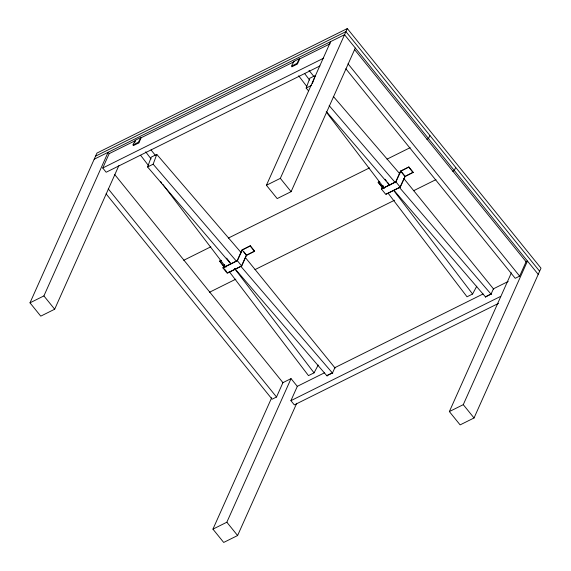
<?xml version="1.0" encoding="UTF-8"?>
<svg xmlns="http://www.w3.org/2000/svg" width="571" height="571" viewBox="0 0 571 571"><rect width="100%" height="100%" fill="white"/><g stroke="black" fill="none" stroke-linecap="round" stroke-linejoin="round"><path stroke-width="0.86" d="M230.691 263.752L147.582 166.968L151.222 157.153L156.782 154.384L241.283 252.796M147.582 166.968L153.149 164.198L156.782 154.384M308.483 90.775L306.156 88.07L309.796 78.248L315.356 75.486L312.33 83.666M118.861 165.626L54.666 309.225L40.755 316.148L29.999 302.83L96.942 153.078L347.304 28.55L541.001 268.17L474.037 417.972L460.126 424.888L449.363 411.577L511.38 272.845M29.999 302.83L43.903 295.914L108.097 152.314L109.175 153.649L102.751 168.01L106.163 172.242L319.91 65.958M133.3 145.641L138.867 142.871M134.613 142.707L135.598 140.509L109.175 153.649M138.86 142.893L141.158 137.747L294.144 61.675M291.838 66.821L297.412 64.038L299.704 58.913L330.131 43.781M219.728 261.047L223.939 266.578L219.635 261.247L221.191 260.319M224.667 264.516L223.304 267.563L237.208 260.647L241.983 249.984L250.326 245.83L254.63 251.154L246.472 255.373L241.697 266.043L227.237 273.231L222.933 267.906L224.296 264.858M355.283 48.064L291.096 191.663L277.185 198.587L266.421 185.275L330.616 41.676M222.933 267.906L237.393 260.719L242.168 250.048L250.326 245.83M266.421 185.275L280.332 178.352L347.304 28.55M296.72 403.29L237.607 535.534L223.696 542.45L212.94 529.139L271.689 397.709M106.092 193.847L272.103 399.208L276.521 397.009L282.938 382.649L114.685 174.512M382.484 187.738L378.18 182.413L379.736 181.478M212.94 529.139L226.844 522.222L291.039 378.623L297.498 386.61M383.212 185.682L381.849 188.73L395.753 181.814L400.528 171.143L408.872 166.996L413.176 172.321L405.017 176.539L400.242 187.209L385.782 194.397L381.478 189.072L382.841 186.025M498.512 303.372L294.336 404.896L290.917 400.671L297.341 386.31L324.649 372.727M381.478 189.072L395.939 181.885L400.714 171.214L408.872 166.996M429.863 135.463L428.486 138.539L426.894 139.331M327.033 375.532L332.522 372.949L334.892 367.638L483.095 293.944M455.687 167.41L454.309 170.486L452.717 171.279M345.855 68.791L515.228 278.313L519.646 276.114L526.077 261.754L354.455 49.456M449.363 411.577L463.274 404.661L527.468 261.061L525.92 261.832M229.157 271.496L308.483 375.625L314.043 372.856L318.233 365.019M388.244 193.369L467.028 296.792L472.588 294.022L476.778 286.185M95.564 156.154L345.926 31.626L539.631 271.246M94.186 159.23L344.549 34.703L538.225 274.373M102.751 168.01L323.671 58.163M306.156 88.07L311.723 85.3M183.712 260.29L210.82 246.808M228.357 238.086L369.487 167.888M387.024 159.159L410.149 147.661M219.635 261.247L221.105 260.519M378.18 182.413L379.651 181.685M254.63 251.154L246.287 255.308L241.512 265.972L227.608 272.888M405.838 175.968L413.176 172.321M386.153 194.054L400.057 187.138L405.11 176.332L400.806 171.007M209.536 292.238L235.844 279.155M254.98 269.633L394.511 200.235M413.647 190.714L435.973 179.608M282.538 382.848L291.039 378.623M508.204 281.46L493.437 288.805L491.06 294.108L485.5 296.877L491.146 293.929M327.833 375.14L332.6 372.763M290.917 400.671L500.674 296.37M333.3 96.378L399.857 173.891M403.911 178.609L493.701 289.176M329.16 105.606L395.41 182.763M399.479 187.502L491.303 294.436M326.498 111.759L389.85 185.532M393.919 190.271L485.743 297.205M245.337 257.514L335.12 368.081M153.149 164.198L236.258 260.99M240.905 266.4L332.729 373.341M234.76 268.491L327.169 376.111M348.024 63.816L519.646 276.114M408.779 167.203L413.083 172.528M400.714 171.214L405.017 176.539M309.004 70.411L314.036 76.642M395.939 181.885L400.242 187.209M378.273 182.213L382.042 186.867M280.332 178.352L291.096 191.663M463.274 404.661L474.037 417.972M250.234 246.037L254.538 251.361M243.874 251.84L246.565 255.166M242.168 250.048L246.472 255.373M151.015 149.937L155.49 155.476M237.393 260.719L241.697 266.043M224.374 268.898L226.53 271.56M108.262 188.873L276.521 397.009M43.903 295.914L54.666 309.225M226.844 522.222L237.607 535.534M304.764 73.723L309.625 80.097M385.168 179.265L386.253 180.686M387.331 182.099L389.486 184.933M393.804 190.6L472.588 294.022M298.662 75.779L306.755 86.407M326.184 111.909L384.461 188.409M145.684 151.85L151.079 158.931M226.623 258.106L230.941 263.773M234.724 268.727L314.043 372.856M140.659 155.326L148.753 165.947M160.622 181.535L161.707 182.948M162.785 184.369L225.923 267.242M135.384 140.245L132.822 145.034L138.382 142.272L140.944 137.475L135.384 140.245M293.929 61.411L291.367 66.2L296.927 63.431L299.49 58.642L293.929 61.411"/></g></svg>
